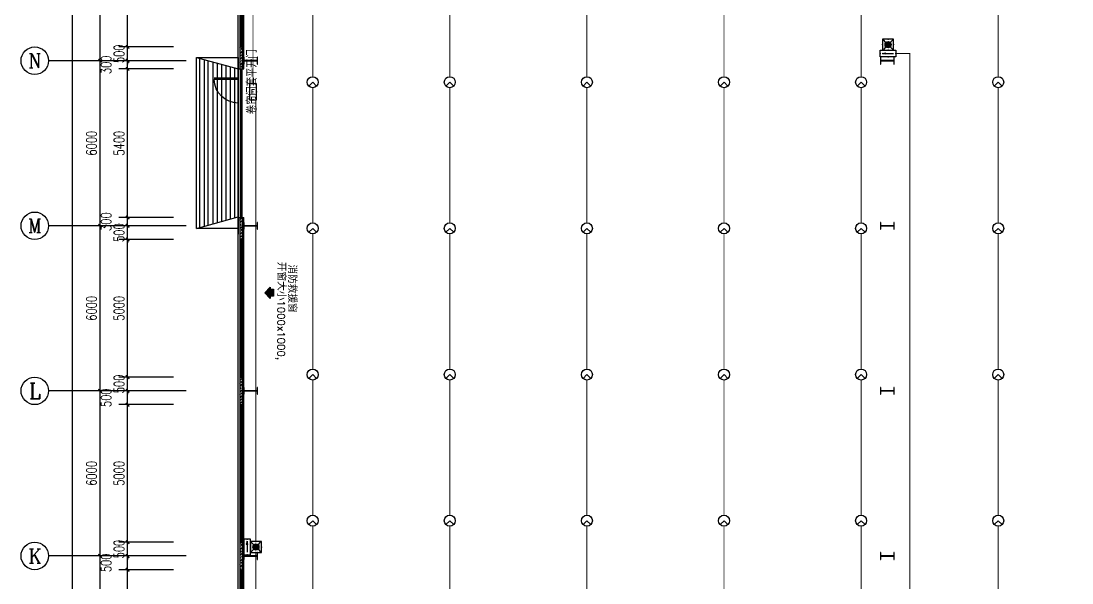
# Model space of a CAD drawing. Extents: x 7651907 to 8255021, y -2490714 to -1144618.
# Drawn here: x 7847983 to 7886194, y -1488153 to -1467729 of the extents above; entities that cross this region are included whole.
import ezdxf
from ezdxf.enums import TextEntityAlignment as Align

# ---------------------------------------------------------------- set-up
doc = ezdxf.new("R2010")
doc.units = 0
doc.header["$LTSCALE"] = 1000
doc.linetypes.add('DASH', pattern=[0.35, 0.25, -0.1])
doc.layers.get('0').update_dxf_attribs({"linetype": 'CONTINUOUS'})
doc.layers.get('Defpoints').update_dxf_attribs({"linetype": 'CONTINUOUS'})
for name, color, linetype in [('001-墙体', 30, 'CONTINUOUS'), ('AXIS', 3, 'CONTINUOUS'), ('AXIS_TEXT', 7, 'CONTINUOUS'), ('EQUIP-照明', 3, 'CONTINUOUS'), ('M_Prof', 2, 'CONTINUOUS'), ('PUB_HATCH', 8, 'CONTINUOUS'), ('PUB_TEXT', 7, 'CONTINUOUS'), ('STAIR', 2, 'CONTINUOUS'), ('WINDOW', 4, 'CONTINUOUS'), ('WINDOW_TEXT', 7, 'CONTINUOUS'), ('WIRE-应急', 5, 'DASH'), ('WIRE-照明', 1, 'CONTINUOUS'), ('墙线', 2, 'CONTINUOUS')]:
    doc.layers.add(name, color=color, linetype=linetype)
doc.styles.add('_TCH_AXIS', font='COMPLEX', dxfattribs={"bigfont": 'GBCBIG'})
doc.styles.add('_TCH_DIM_T3', font='SIMPLEX', dxfattribs={"width": 0.705882, "bigfont": 'GBCBIG'})
doc.styles.add('_TCH_LABEL', font='COMPLEX', dxfattribs={"bigfont": 'GBCBIG'})
doc.styles.add('_TCH_WINDOW', font='SIMPLEX', dxfattribs={"height": 3.5, "bigfont": 'GBCBIG'})
doc.styles.add('_TEL_DIM', font='SIMPLEX', dxfattribs={"width": 0.8, "height": 3.5, "bigfont": 'HZTXT'})
doc.styles.add('COMPLEX', font='COMPLEX')
doc.styles.get("Standard").update_dxf_attribs({"font": 'txt.shx', "width": 0.7, "bigfont": 'TSSDCHN.shx'})
doc.dimstyles.new('_TCH_ARCH&&125', dxfattribs={"dimtxt": 371.875, "dimasz": 125, "dimexe": 312.5, "dimexo": 375, "dimgap": 125, "dimtad": 1, "dimdec": 0, "dimzin": 0, "dimdsep": 46, "dimtxsty": '_TCH_DIM_T3', "dimblk": 'ARCHTICK', "dimcen": 0.09, "dimclrt": 7, "dimazin": 2, "dimtfac": 1, "dimtdec": 0, "dimtix": 1, "dimtmove": 2, "dimatfit": 3, "dimfxl": 0, "dimtolj": 1, "dimtzin": 0, "dimarcsym": 0})
pattern_1 = [(45, (0, 53.85), (-106.06606, 106.06606), []), (45, (52.16, 0), (-106.06606, 106.06606), [59.21055, -33.8346])]

# ---------------------------------------------------------------- blocks, each defined once
blk = doc.blocks.new('sgdgsgsg')
at = {"layer": 'M_Prof'}
for points in [[(7988146, -909026), (7988146, -909276), (7988158, -909276), (7988158, -909154), (7988634, -909154), (7988634, -909276), (7988646, -909276), (7988646, -909026), (7988634, -909026), (7988634, -909148), (7988158, -909148), (7988158, -909026)], [(8011296, -909026), (8011296, -909276), (8011308, -909276), (8011308, -909154), (8011784, -909154), (8011784, -909276), (8011796, -909276), (8011796, -909026), (8011784, -909026), (8011784, -909148), (8011308, -909148), (8011308, -909026)], [(7988146, -915026), (7988146, -915276), (7988158, -915276), (7988158, -915154), (7988634, -915154), (7988634, -915276), (7988646, -915276), (7988646, -915026), (7988634, -915026), (7988634, -915148), (7988158, -915148), (7988158, -915026)], [(8011296, -915026), (8011296, -915276), (8011308, -915276), (8011308, -915154), (8011784, -915154), (8011784, -915276), (8011796, -915276), (8011796, -915026), (8011784, -915026), (8011784, -915148), (8011308, -915148), (8011308, -915026)], [(7988146, -921026), (7988146, -921276), (7988158, -921276), (7988158, -921154), (7988634, -921154), (7988634, -921276), (7988646, -921276), (7988646, -921026), (7988634, -921026), (7988634, -921148), (7988158, -921148), (7988158, -921026)], [(8011296, -921026), (8011296, -921276), (8011308, -921276), (8011308, -921154), (8011784, -921154), (8011784, -921276), (8011796, -921276), (8011796, -921026), (8011784, -921026), (8011784, -921148), (8011308, -921148), (8011308, -921026)], [(7988146, -927026), (7988146, -927276), (7988158, -927276), (7988158, -927154), (7988634, -927154), (7988634, -927276), (7988646, -927276), (7988646, -927026), (7988634, -927026), (7988634, -927148), (7988158, -927148), (7988158, -927026)], [(8011296, -927026), (8011296, -927276), (8011308, -927276), (8011308, -927154), (8011784, -927154), (8011784, -927276), (8011796, -927276), (8011796, -927026), (8011784, -927026), (8011784, -927148), (8011308, -927148), (8011308, -927026)]]:
    blk.add_lwpolyline(points, close=True, dxfattribs=at)
blk = doc.blocks.new('5181895')
h = blk.add_hatch(color=13)
h.dxf.hatch_style = 1
h.paths.add_polyline_path([(-1101987, -147875), (-1102144, -148033), (-1102087, -148033), (-1102087, -148123), (-1101887, -148123), (-1101887, -148033), (-1101829, -148033)])
at = {"color": 13}
blk.add_lwpolyline([(-1101987, -147875), (-1102144, -148033), (-1102087, -148033), (-1102087, -148123), (-1101887, -148123), (-1101887, -148033), (-1101829, -148033), (-1101987, -147875)], close=True, dxfattribs=at)
blk = doc.blocks.new('_AXISO')
blk.add_circle((0, 0), 0.5)
at = {"layer": 'AXIS_TEXT', "style": 'COMPLEX', "width": 1.041667}
blk.add_attdef('A', text='', height=0.56, dxfattribs=at).set_placement((-0.25, -0.28), (0.25, -0.28), align=Align.FIT)
blk = doc.blocks.new('_ArchTick')
at = {"color": 0, "linetype": 'ByBlock', "const_width": 0.4}
blk.add_lwpolyline([(-0.5, -0.5), (0.5, 0.5)], dxfattribs=at)
blk = doc.blocks.new('*D110')
at = {"layer": 'AXIS', "color": 0, "lineweight": -2}
for p, q in [((5625, 93200), (1562, 93200)), ((1875, 8000), (1875, 93200)), ((5625, 8000), (1562, 8000))]:
    blk.add_line(p, q, dxfattribs=at)
at = {"layer": 'Defpoints', "color": 0}
for p in [(1875, 93200), (6000, 93200), (6000, 8000)]:
    blk.add_point(p, dxfattribs=at)
at = {"layer": 'AXIS', "color": 0, "lineweight": -2, "xscale": 125, "yscale": 125, "zscale": 125}
for p, rotation in [((1875, 93200), 90), ((1875, 8000), 270)]:
    blk.add_blockref('_ArchTick', p, dxfattribs=dict(at, rotation=rotation))
at = {"layer": 'AXIS', "color": 7, "insert": (1564, 50600), "char_height": 371.9, "attachment_point": 5, "rotation": 90, "style": '_TCH_DIM_T3'}
blk.add_mtext('\\A1;85200', dxfattribs=at)
blk = doc.blocks.new('*D119')
at = {"layer": 'AXIS', "color": 0, "lineweight": -2}
for p, q in [((5625, 62600), (2562, 62600)), ((2875, 56600), (2875, 62600)), ((5625, 56600), (2562, 56600))]:
    blk.add_line(p, q, dxfattribs=at)
at = {"layer": 'Defpoints', "color": 0}
for p in [(2875, 62600), (6000, 62600), (6000, 56600)]:
    blk.add_point(p, dxfattribs=at)
at = {"layer": 'AXIS', "color": 0, "lineweight": -2, "xscale": 125, "yscale": 125, "zscale": 125}
for p, rotation in [((2875, 62600), 90), ((2875, 56600), 270)]:
    blk.add_blockref('_ArchTick', p, dxfattribs=dict(at, rotation=rotation))
at = {"layer": 'AXIS', "color": 7, "insert": (2564, 59600), "char_height": 371.9, "attachment_point": 5, "rotation": 90, "style": '_TCH_DIM_T3'}
blk.add_mtext('\\A1;6000', dxfattribs=at)
blk = doc.blocks.new('*D120')
at = {"layer": 'AXIS', "color": 0, "lineweight": -2}
for p, q in [((5625, 68600), (2562, 68600)), ((2875, 62600), (2875, 68600)), ((5625, 62600), (2562, 62600))]:
    blk.add_line(p, q, dxfattribs=at)
at = {"layer": 'Defpoints', "color": 0}
for p in [(2875, 68600), (6000, 68600), (6000, 62600)]:
    blk.add_point(p, dxfattribs=at)
at = {"layer": 'AXIS', "color": 0, "lineweight": -2, "xscale": 125, "yscale": 125, "zscale": 125}
for p, rotation in [((2875, 68600), 90), ((2875, 62600), 270)]:
    blk.add_blockref('_ArchTick', p, dxfattribs=dict(at, rotation=rotation))
at = {"layer": 'AXIS', "color": 7, "insert": (2564, 65600), "char_height": 371.9, "attachment_point": 5, "rotation": 90, "style": '_TCH_DIM_T3'}
blk.add_mtext('\\A1;6000', dxfattribs=at)
blk = doc.blocks.new('*D121')
at = {"layer": 'AXIS', "color": 0, "lineweight": -2}
for p, q in [((5625, 74600), (2562, 74600)), ((2875, 68600), (2875, 74600)), ((5625, 68600), (2562, 68600))]:
    blk.add_line(p, q, dxfattribs=at)
at = {"layer": 'Defpoints', "color": 0}
for p in [(2875, 74600), (6000, 74600), (6000, 68600)]:
    blk.add_point(p, dxfattribs=at)
at = {"layer": 'AXIS', "color": 0, "lineweight": -2, "xscale": 125, "yscale": 125, "zscale": 125}
for p, rotation in [((2875, 74600), 90), ((2875, 68600), 270)]:
    blk.add_blockref('_ArchTick', p, dxfattribs=dict(at, rotation=rotation))
at = {"layer": 'AXIS', "color": 7, "insert": (2564, 71600), "char_height": 371.9, "attachment_point": 5, "rotation": 90, "style": '_TCH_DIM_T3'}
blk.add_mtext('\\A1;6000', dxfattribs=at)
blk = doc.blocks.new('*D122')
at = {"layer": 'AXIS', "color": 0, "lineweight": -2}
for p, q in [((5625, 80600), (2562, 80600)), ((2875, 74600), (2875, 80600)), ((5625, 74600), (2562, 74600))]:
    blk.add_line(p, q, dxfattribs=at)
at = {"layer": 'Defpoints', "color": 0}
for p in [(2875, 80600), (6000, 80600), (6000, 74600)]:
    blk.add_point(p, dxfattribs=at)
at = {"layer": 'AXIS', "color": 0, "lineweight": -2, "xscale": 125, "yscale": 125, "zscale": 125}
for p, rotation in [((2875, 80600), 90), ((2875, 74600), 270)]:
    blk.add_blockref('_ArchTick', p, dxfattribs=dict(at, rotation=rotation))
at = {"layer": 'AXIS', "color": 7, "insert": (2564, 77600), "char_height": 371.9, "attachment_point": 5, "rotation": 90, "style": '_TCH_DIM_T3'}
blk.add_mtext('\\A1;6000', dxfattribs=at)
blk = doc.blocks.new('*D123')
at = {"layer": 'AXIS', "color": 0, "lineweight": -2}
for p, q in [((5625, 86600), (2562, 86600)), ((2875, 80600), (2875, 86600)), ((5625, 80600), (2562, 80600))]:
    blk.add_line(p, q, dxfattribs=at)
at = {"layer": 'Defpoints', "color": 0}
for p in [(2875, 86600), (6000, 86600), (6000, 80600)]:
    blk.add_point(p, dxfattribs=at)
at = {"layer": 'AXIS', "color": 0, "lineweight": -2, "xscale": 125, "yscale": 125, "zscale": 125}
for p, rotation in [((2875, 86600), 90), ((2875, 80600), 270)]:
    blk.add_blockref('_ArchTick', p, dxfattribs=dict(at, rotation=rotation))
at = {"layer": 'AXIS', "color": 7, "insert": (2564, 83600), "char_height": 371.9, "attachment_point": 5, "rotation": 90, "style": '_TCH_DIM_T3'}
blk.add_mtext('\\A1;6000', dxfattribs=at)
blk = doc.blocks.new('$DorLib2D$00000213')
at = {"color": 0, "linetype": 'DASH', "const_width": 0.02}
blk.add_lwpolyline([(0.5, 0), (-0.5, 0)], dxfattribs=at)
blk = doc.blocks.new('$TCHSYS$WIN2D')
for p, q in [((-0.5, 0.5), (0.5, 0.5)), ((-0.5, 0.5), (-0.5, -0.5)), ((0.5, 0.5), (0.5, -0.5)), ((0.5, 0.1667), (-0.5, 0.1667)), ((0.5, -0.1667), (-0.5, -0.1667)), ((-0.5, -0.5), (0.5, -0.5))]:
    blk.add_line(p, q)
blk = doc.blocks.new('*D201')
at = {"layer": 'AXIS', "color": 0, "lineweight": -2}
for p, q in [((5539, 86100), (3562, 86100)), ((3875, 81100), (3875, 86100)), ((5539, 81100), (3562, 81100))]:
    blk.add_line(p, q, dxfattribs=at)
at = {"layer": 'Defpoints', "color": 0}
for p in [(3875, 86100), (5914, 86100), (5914, 81100)]:
    blk.add_point(p, dxfattribs=at)
at = {"layer": 'AXIS', "color": 0, "lineweight": -2, "xscale": 125, "yscale": 125, "zscale": 125}
for p, rotation in [((3875, 86100), 90), ((3875, 81100), 270)]:
    blk.add_blockref('_ArchTick', p, dxfattribs=dict(at, rotation=rotation))
at = {"layer": 'AXIS', "color": 7, "insert": (3564, 83600), "char_height": 371.9, "attachment_point": 5, "rotation": 90, "style": '_TCH_DIM_T3'}
blk.add_mtext('\\A1;5000', dxfattribs=at)
blk = doc.blocks.new('*D202')
at = {"layer": 'AXIS', "color": 0, "lineweight": -2}
for p, q in [((5539, 81100), (3562, 81100)), ((3875, 81100), (3875, 81225)), ((3875, 80600), (3875, 81100)), ((5539, 80600), (3562, 80600)), ((3875, 80600), (3875, 80475))]:
    blk.add_line(p, q, dxfattribs=at)
at = {"layer": 'Defpoints', "color": 0}
for p in [(3875, 81100), (5914, 81100), (5914, 80600)]:
    blk.add_point(p, dxfattribs=at)
at = {"layer": 'AXIS', "color": 0, "lineweight": -2, "xscale": 125, "yscale": 125, "zscale": 125}
for p, rotation in [((3875, 81100), 270), ((3875, 80600), 90)]:
    blk.add_blockref('_ArchTick', p, dxfattribs=dict(at, rotation=rotation))
at = {"layer": 'AXIS', "color": 7, "insert": (3564, 80850), "char_height": 371.9, "attachment_point": 5, "rotation": 90, "style": '_TCH_DIM_T3'}
blk.add_mtext('\\A1;500', dxfattribs=at)
blk = doc.blocks.new('*D203')
at = {"layer": 'AXIS', "color": 0, "lineweight": -2}
for p, q in [((5539, 80600), (3562, 80600)), ((5539, 80300), (3562, 80300)), ((3875, 80300), (3875, 80600))]:
    blk.add_line(p, q, dxfattribs=at)
at = {"layer": 'Defpoints', "color": 0}
for p in [(3875, 80600), (5914, 80600), (5914, 80300)]:
    blk.add_point(p, dxfattribs=at)
at = {"layer": 'AXIS', "color": 0, "lineweight": -2, "xscale": 125, "yscale": 125, "zscale": 125}
for p, rotation in [((3875, 80600), 90), ((3875, 80300), 270)]:
    blk.add_blockref('_ArchTick', p, dxfattribs=dict(at, rotation=rotation))
at = {"layer": 'AXIS', "color": 7, "insert": (3094, 80450), "char_height": 371.9, "attachment_point": 5, "rotation": 90, "style": '_TCH_DIM_T3'}
blk.add_mtext('\\A1;300', dxfattribs=at)
blk = doc.blocks.new('*D204')
at = {"layer": 'AXIS', "color": 0, "lineweight": -2}
for p, q in [((5539, 80300), (3562, 80300)), ((3875, 74900), (3875, 80300)), ((5539, 74900), (3562, 74900))]:
    blk.add_line(p, q, dxfattribs=at)
at = {"layer": 'Defpoints', "color": 0}
for p in [(3875, 80300), (5914, 80300), (5914, 74900)]:
    blk.add_point(p, dxfattribs=at)
at = {"layer": 'AXIS', "color": 0, "lineweight": -2, "xscale": 125, "yscale": 125, "zscale": 125}
for p, rotation in [((3875, 80300), 90), ((3875, 74900), 270)]:
    blk.add_blockref('_ArchTick', p, dxfattribs=dict(at, rotation=rotation))
at = {"layer": 'AXIS', "color": 7, "insert": (3564, 77600), "char_height": 371.9, "attachment_point": 5, "rotation": 90, "style": '_TCH_DIM_T3'}
blk.add_mtext('\\A1;5400', dxfattribs=at)
blk = doc.blocks.new('*D205')
at = {"layer": 'AXIS', "color": 0, "lineweight": -2}
for p, q in [((5539, 74900), (3562, 74900)), ((3875, 74600), (3875, 74900)), ((5539, 74600), (3562, 74600))]:
    blk.add_line(p, q, dxfattribs=at)
at = {"layer": 'Defpoints', "color": 0}
for p in [(3875, 74900), (5914, 74900), (5914, 74600)]:
    blk.add_point(p, dxfattribs=at)
at = {"layer": 'AXIS', "color": 0, "lineweight": -2, "xscale": 125, "yscale": 125, "zscale": 125}
for p, rotation in [((3875, 74900), 90), ((3875, 74600), 270)]:
    blk.add_blockref('_ArchTick', p, dxfattribs=dict(at, rotation=rotation))
at = {"layer": 'AXIS', "color": 7, "insert": (3094, 74750), "char_height": 371.9, "attachment_point": 5, "rotation": 90, "style": '_TCH_DIM_T3'}
blk.add_mtext('\\A1;300', dxfattribs=at)
blk = doc.blocks.new('*D206')
at = {"layer": 'AXIS', "color": 0, "lineweight": -2}
for p, q in [((5539, 74600), (3562, 74600)), ((3875, 74600), (3875, 74725)), ((3875, 74100), (3875, 74600)), ((5539, 74100), (3562, 74100)), ((3875, 74100), (3875, 73975))]:
    blk.add_line(p, q, dxfattribs=at)
at = {"layer": 'Defpoints', "color": 0}
for p in [(3875, 74600), (5914, 74600), (5914, 74100)]:
    blk.add_point(p, dxfattribs=at)
at = {"layer": 'AXIS', "color": 0, "lineweight": -2, "xscale": 125, "yscale": 125, "zscale": 125}
for p, rotation in [((3875, 74600), 270), ((3875, 74100), 90)]:
    blk.add_blockref('_ArchTick', p, dxfattribs=dict(at, rotation=rotation))
at = {"layer": 'AXIS', "color": 7, "insert": (3564, 74350), "char_height": 371.9, "attachment_point": 5, "rotation": 90, "style": '_TCH_DIM_T3'}
blk.add_mtext('\\A1;500', dxfattribs=at)
blk = doc.blocks.new('*D207')
at = {"layer": 'AXIS', "color": 0, "lineweight": -2}
for p, q in [((5539, 74100), (3562, 74100)), ((3875, 69100), (3875, 74100)), ((5539, 69100), (3562, 69100))]:
    blk.add_line(p, q, dxfattribs=at)
at = {"layer": 'Defpoints', "color": 0}
for p in [(3875, 74100), (5914, 74100), (5914, 69100)]:
    blk.add_point(p, dxfattribs=at)
at = {"layer": 'AXIS', "color": 0, "lineweight": -2, "xscale": 125, "yscale": 125, "zscale": 125}
for p, rotation in [((3875, 74100), 90), ((3875, 69100), 270)]:
    blk.add_blockref('_ArchTick', p, dxfattribs=dict(at, rotation=rotation))
at = {"layer": 'AXIS', "color": 7, "insert": (3564, 71600), "char_height": 371.9, "attachment_point": 5, "rotation": 90, "style": '_TCH_DIM_T3'}
blk.add_mtext('\\A1;5000', dxfattribs=at)
blk = doc.blocks.new('*D208')
at = {"layer": 'AXIS', "color": 0, "lineweight": -2}
for p, q in [((3875, 69100), (3875, 69225)), ((5539, 69100), (3562, 69100)), ((3875, 68600), (3875, 69100)), ((5539, 68600), (3562, 68600)), ((3875, 68600), (3875, 68475))]:
    blk.add_line(p, q, dxfattribs=at)
at = {"layer": 'Defpoints', "color": 0}
for p in [(3875, 69100), (5914, 69100), (5914, 68600)]:
    blk.add_point(p, dxfattribs=at)
at = {"layer": 'AXIS', "color": 0, "lineweight": -2, "xscale": 125, "yscale": 125, "zscale": 125}
for p, rotation in [((3875, 69100), 270), ((3875, 68600), 90)]:
    blk.add_blockref('_ArchTick', p, dxfattribs=dict(at, rotation=rotation))
at = {"layer": 'AXIS', "color": 7, "insert": (3564, 68850), "char_height": 371.9, "attachment_point": 5, "rotation": 90, "style": '_TCH_DIM_T3'}
blk.add_mtext('\\A1;500', dxfattribs=at)
blk = doc.blocks.new('*D209')
at = {"layer": 'AXIS', "color": 0, "lineweight": -2}
for p, q in [((5539, 68600), (3562, 68600)), ((3875, 68100), (3875, 68600)), ((5539, 68100), (3562, 68100))]:
    blk.add_line(p, q, dxfattribs=at)
at = {"layer": 'Defpoints', "color": 0}
for p in [(3875, 68600), (5914, 68600), (5914, 68100)]:
    blk.add_point(p, dxfattribs=at)
at = {"layer": 'AXIS', "color": 0, "lineweight": -2, "xscale": 125, "yscale": 125, "zscale": 125}
for p, rotation in [((3875, 68600), 90), ((3875, 68100), 270)]:
    blk.add_blockref('_ArchTick', p, dxfattribs=dict(at, rotation=rotation))
at = {"layer": 'AXIS', "color": 7, "insert": (3094, 68350), "char_height": 371.9, "attachment_point": 5, "rotation": 90, "style": '_TCH_DIM_T3'}
blk.add_mtext('\\A1;500', dxfattribs=at)
blk = doc.blocks.new('*D210')
at = {"layer": 'AXIS', "color": 0, "lineweight": -2}
for p, q in [((5539, 68100), (3562, 68100)), ((3875, 63100), (3875, 68100)), ((5539, 63100), (3562, 63100))]:
    blk.add_line(p, q, dxfattribs=at)
at = {"layer": 'Defpoints', "color": 0}
for p in [(3875, 68100), (5914, 68100), (5914, 63100)]:
    blk.add_point(p, dxfattribs=at)
at = {"layer": 'AXIS', "color": 0, "lineweight": -2, "xscale": 125, "yscale": 125, "zscale": 125}
for p, rotation in [((3875, 68100), 90), ((3875, 63100), 270)]:
    blk.add_blockref('_ArchTick', p, dxfattribs=dict(at, rotation=rotation))
at = {"layer": 'AXIS', "color": 7, "insert": (3564, 65600), "char_height": 371.9, "attachment_point": 5, "rotation": 90, "style": '_TCH_DIM_T3'}
blk.add_mtext('\\A1;5000', dxfattribs=at)
blk = doc.blocks.new('*D211')
at = {"layer": 'AXIS', "color": 0, "lineweight": -2}
for p, q in [((5539, 63100), (3562, 63100)), ((3875, 63100), (3875, 63225)), ((3875, 62600), (3875, 63100)), ((5539, 62600), (3562, 62600)), ((3875, 62600), (3875, 62475))]:
    blk.add_line(p, q, dxfattribs=at)
at = {"layer": 'Defpoints', "color": 0}
for p in [(3875, 63100), (5914, 63100), (5914, 62600)]:
    blk.add_point(p, dxfattribs=at)
at = {"layer": 'AXIS', "color": 0, "lineweight": -2, "xscale": 125, "yscale": 125, "zscale": 125}
for p, rotation in [((3875, 63100), 270), ((3875, 62600), 90)]:
    blk.add_blockref('_ArchTick', p, dxfattribs=dict(at, rotation=rotation))
at = {"layer": 'AXIS', "color": 7, "insert": (3564, 62850), "char_height": 371.9, "attachment_point": 5, "rotation": 90, "style": '_TCH_DIM_T3'}
blk.add_mtext('\\A1;500', dxfattribs=at)
blk = doc.blocks.new('*D212')
at = {"layer": 'AXIS', "color": 0, "lineweight": -2}
for p, q in [((5539, 62600), (3562, 62600)), ((3875, 62100), (3875, 62600)), ((5539, 62100), (3562, 62100))]:
    blk.add_line(p, q, dxfattribs=at)
at = {"layer": 'Defpoints', "color": 0}
for p in [(3875, 62600), (5914, 62600), (5914, 62100)]:
    blk.add_point(p, dxfattribs=at)
at = {"layer": 'AXIS', "color": 0, "lineweight": -2, "xscale": 125, "yscale": 125, "zscale": 125}
for p, rotation in [((3875, 62600), 90), ((3875, 62100), 270)]:
    blk.add_blockref('_ArchTick', p, dxfattribs=dict(at, rotation=rotation))
at = {"layer": 'AXIS', "color": 7, "insert": (3094, 62350), "char_height": 371.9, "attachment_point": 5, "rotation": 90, "style": '_TCH_DIM_T3'}
blk.add_mtext('\\A1;500', dxfattribs=at)
blk = doc.blocks.new('*D213')
at = {"layer": 'AXIS', "color": 0, "lineweight": -2}
for p, q in [((5539, 62100), (3562, 62100)), ((3875, 57100), (3875, 62100)), ((5539, 57100), (3562, 57100))]:
    blk.add_line(p, q, dxfattribs=at)
at = {"layer": 'Defpoints', "color": 0}
for p in [(3875, 62100), (5914, 62100), (5914, 57100)]:
    blk.add_point(p, dxfattribs=at)
at = {"layer": 'AXIS', "color": 0, "lineweight": -2, "xscale": 125, "yscale": 125, "zscale": 125}
for p, rotation in [((3875, 62100), 90), ((3875, 57100), 270)]:
    blk.add_blockref('_ArchTick', p, dxfattribs=dict(at, rotation=rotation))
at = {"layer": 'AXIS', "color": 7, "insert": (3564, 59600), "char_height": 371.9, "attachment_point": 5, "rotation": 90, "style": '_TCH_DIM_T3'}
blk.add_mtext('\\A1;5000', dxfattribs=at)
blk = doc.blocks.new('$equip$00001176')
for q in [(-0.354, -0.354), (0.354, -0.354)]:
    blk.add_line((0, 0), q)
blk.add_circle((0, 0), 0.5)
at = {"style": '_TCH_LABEL', "flags": 9}
blk.add_attdef('A', (0, 0), '', height=0.00002, dxfattribs=at)
blk = doc.blocks.new('$equip$00002534')
for p, q in [((-0.72, 0.66), (-0.72, 0)), ((0.72, 0.66), (-0.72, 0.66)), ((-0.72, 0), (0.72, 0)), ((0.72, 0), (0.72, 0.66))]:
    blk.add_line(p, q)
at = {"const_width": 0.05}
blk.add_lwpolyline([(-0.72, 0.66), (-0.72, 0), (0.72, 0), (0.72, 0.66), (-0.72, 0.66), (-0.72, 0)], dxfattribs=at)
for p in [(-0.72, 0.33), (0, 0.66), (0, 0), (0.72, 0.33)]:
    blk.add_point(p)
at = {"color": 7, "style": '_TEL_DIM'}
blk.add_attdef('$TEXT$', text='', height=0.4, dxfattribs=at).set_placement((0, 0.33), align=Align.MIDDLE_CENTER)
at = {"color": 7, "style": '_TEL_DIM', "flags": 1}
blk.add_attdef('A', text='', height=0.00002, dxfattribs=at).set_placement((0, 0), align=Align.MIDDLE_CENTER)
blk = doc.blocks.new('$equip$00002541')
blk.add_hatch(color=256).paths.add_polyline_path([(-0.24, 0.372), (-0.528, 0.3), (-0.24, 0.228)])
for p, q in [((-0.72, 0.6), (-0.72, 0)), ((0.72, 0.6), (-0.72, 0.6)), ((-0.72, 0), (0.72, 0)), ((-0.24, 0.372), (-0.528, 0.3)), ((-0.528, 0.3), (-0.24, 0.228)), ((-0.24, 0.372), (-0.24, 0.228)), ((0.72, 0), (0.72, 0.6))]:
    blk.add_line(p, q)
at = {"color": 7}
blk.add_line((-0.48, 0.3), (0.48, 0.3), dxfattribs=at)
at = {"const_width": 0.0375}
blk.add_lwpolyline([(-0.72, 0.6), (-0.72, 0), (0.72, 0), (0.72, 0.6), (-0.72, 0.6), (-0.72, 0)], dxfattribs=at)
for p in [(-0.72, 0.3), (0, 0.6), (0, 0), (0.72, 0.3)]:
    blk.add_point(p)
at = {"color": 7, "style": '_TEL_DIM', "flags": 1}
blk.add_attdef('A', text='', height=0.00002, dxfattribs=at).set_placement((0, 0), align=Align.MIDDLE_CENTER)
blk = doc.blocks.new('$equip$00002604')
blk.add_hatch(color=256).paths.add_polyline_path([(0.275, 0.5, 1), (-0.274, 0.5, 1)])
for p, q in [((-0.429, 0.929), (-0.194, 0.694)), ((-0.429, 0.071), (-0.194, 0.306)), ((0.194, 0.694), (0.429, 0.929)), ((0.194, 0.306), (0.429, 0.071))]:
    blk.add_line(p, q)
at = {"const_width": 0.03}
blk.add_lwpolyline([(-0.5, 1), (-0.5, 0), (0.5, 0), (0.5, 1), (-0.5, 1), (-0.5, 0)], dxfattribs=at)
blk.add_lwpolyline([(-0.5, 1), (-0.5, 0), (0.5, 0), (0.5, 1)], close=True)
blk.add_circle((0, 0.5), 0.275)
for p in [(0, 1), (-0.5, 0.5), (0, 0), (0.5, 0.5)]:
    blk.add_point(p)
at = {"color": 7, "style": '_TEL_DIM', "flags": 1}
blk.add_attdef('A', text='', height=0.000025, dxfattribs=at).set_placement((0, 0), align=Align.MIDDLE_CENTER)
blk = doc.blocks.new('A$C0DF00DDE')
at = {"layer": 'PUB_HATCH'}
h = blk.add_hatch(dxfattribs=at)
h.set_pattern_fill('天然石材', color=256, scale=30, style=0)
h.set_pattern_definition(pattern_1)
h.paths.add_polyline_path([(8050, 80299.9), (8050, 81100), (7950, 81100), (7950, 80299.9)])
h = blk.add_hatch(dxfattribs=at)
h.set_pattern_fill('天然石材', color=256, scale=30, style=0)
h.set_pattern_definition(pattern_1)
h.paths.add_polyline_path([(8050, 74100), (8050, 74900), (7950, 74900), (7950, 74100)])
h = blk.add_hatch(dxfattribs=at)
h.set_pattern_fill('天然石材', color=256, scale=30, style=0)
h.set_pattern_definition(pattern_1)
h.paths.add_polyline_path([(8050, 68100), (8050, 69100), (7950, 69100), (7950, 68100)])
h = blk.add_hatch(dxfattribs=at)
h.set_pattern_fill('天然石材', color=256, scale=30, style=0)
h.set_pattern_definition(pattern_1)
h.paths.add_polyline_path([(8050, 62100), (8050, 63100), (7950, 63100), (7950, 62100)])
at = {"layer": '001-墙体', "color": 54}
for p, q in [((8050, 81100), (7950, 81100)), ((7950, 81100), (7950, 80299.9)), ((8050, 80299.9), (8050, 81100)), ((7950, 80299.9), (8050, 80299.9)), ((8050, 74900), (7950, 74900)), ((7950, 74900), (7950, 74100)), ((8050, 74100), (8050, 74900)), ((7950, 74100), (8050, 74100)), ((8050, 69100), (7950, 69100)), ((7950, 69100), (7950, 68100)), ((8050, 68100), (8050, 69100)), ((7950, 68100), (8050, 68100)), ((8050, 63100), (7950, 63100)), ((7950, 63100), (7950, 62100)), ((8050, 62100), (8050, 63100)), ((7950, 62100), (8050, 62100))]:
    blk.add_line(p, q, dxfattribs=at)
at = {"layer": '001-墙体'}
blk.add_line((7900, 80299.9), (8100, 80299.9), dxfattribs=at)
blk.add_lwpolyline([(7900, 93300), (78100, 93300), (78100, 7900), (7900, 7900)], close=True, dxfattribs=at)
for points in [[(8100, 80299.9), (8100, 93100), (77900, 93100), (77900, 80299.9)], [(7900, 80299.9), (8100, 80299.9)], [(7900, 74900), (8100, 74900)], [(8100, 26299.9), (8100, 74900)]]:
    blk.add_lwpolyline(points, dxfattribs=at)
at = {"layer": 'AXIS'}
for p, q in [((6000, 80600), (1000, 80600)), ((6000, 74600), (1000, 74600)), ((6000, 68600), (1000, 68600)), ((6000, 62600), (1000, 62600))]:
    blk.add_line(p, q, dxfattribs=at)
at = {"layer": 'STAIR', "color": 252}
for p, q in [((6506.6, 74533.4), (6506.6, 80687.1)), ((6665.3, 74577.5), (6665.3, 80644.1)), ((6809.7, 74617.6), (6809.7, 80605.1)), ((6982.5, 74665.5), (6982.5, 80562.1)), ((7141.2, 74709.5), (7141.2, 80519.2)), ((7300, 74753.6), (7300, 80476.3)), ((7458.7, 74797.6), (7458.7, 80433.4)), ((7617.5, 74841.6), (7617.5, 80390.4)), ((7776.2, 74885.7), (7776.2, 80347.5))]:
    blk.add_line(p, q, dxfattribs=at)
at = {"layer": 'WINDOW', "extrusion": (0, 0, -1)}
for p, q in [((7900, 79961.2), (7022.5, 79961.2)), ((7900, 79916.2), (7022.5, 79916.2))]:
    blk.add_line(p, q, dxfattribs=at)
blk.add_arc((-7900, 79938.7), 877.5, 270, 358.53072, dxfattribs=at)
at = {"layer": '墙线', "ltscale": 100}
for p, q in [((6386, 80719.7), (7900, 80299.7)), ((7900, 80719.7), (7900, 74300)), ((6386, 74500), (7900, 74920))]:
    blk.add_line(p, q, dxfattribs=at)
blk.add_lwpolyline([(7900, 74500), (6386, 74500), (6386, 80719.7), (7900, 80719.7)], dxfattribs=at)
blk.add_blockref('sgdgsgsg', (-7980045.8, 989751))
at = {"xscale": -1.279999999998836, "yscale": 1.279999999998836, "zscale": 1.279999999998836, "rotation": 90}
blk.add_blockref('5181895', (-180418.8, -1338378.2), dxfattribs=at)
at = {"layer": 'AXIS'}
ref = blk.add_blockref('_AXISO', (500, 80600), dxfattribs=dict(at, xscale=1000, yscale=1000, zscale=1000))
ref.add_attrib('A', 'N', dxfattribs={"layer": 'AXIS_TEXT', "ltscale": 100, "height": 519.1, "style": '_TCH_AXIS'}).set_placement((265.2, 80340.5), (734.8, 80340.5), align=Align.FIT)
ref = blk.add_blockref('_AXISO', (500, 74600), dxfattribs=dict(at, xscale=1000, yscale=1000, zscale=1000))
ref.add_attrib('A', 'M', dxfattribs={"layer": 'AXIS_TEXT', "ltscale": 100, "height": 495, "style": '_TCH_AXIS'}).set_placement((252.5, 74352.5), (747.5, 74352.5), align=Align.FIT)
ref = blk.add_blockref('_AXISO', (500, 68600), dxfattribs=dict(at, xscale=1000, yscale=1000, zscale=1000))
ref.add_attrib('A', 'L', dxfattribs={"layer": 'AXIS_TEXT', "ltscale": 100, "height": 569.6, "style": '_TCH_AXIS'}).set_placement((296.6, 68315.2), (703.4, 68315.2), align=Align.FIT)
ref = blk.add_blockref('_AXISO', (500, 62600), dxfattribs=dict(at, xscale=1000, yscale=1000, zscale=1000))
ref.add_attrib('A', 'K', dxfattribs={"layer": 'AXIS_TEXT', "ltscale": 100, "height": 519.1, "style": '_TCH_AXIS'}).set_placement((265.2, 62340.5), (734.8, 62340.5), align=Align.FIT)
at = {"layer": 'WINDOW', "rotation": 90}
for name, p, xscale, yscale, zscale in [('$TCHSYS$WIN2D', (8000, 83600), -5000, 100, -5000), ('$DorLib2D$00000213', (8000, 77600), 5399.915099699516, 5399.915099699516, 5399.915099699516), ('$TCHSYS$WIN2D', (8000, 71600), -5000, 100, -5000), ('$TCHSYS$WIN2D', (8000, 65600), -5000, 100, -5000), ('$TCHSYS$WIN2D', (8000, 59600), -5000, 100, -5000)]:
    blk.add_blockref(name, p, dxfattribs=dict(at, xscale=xscale, yscale=yscale, zscale=zscale))
at = {"layer": 'PUB_TEXT', "color": 1}
for s, height, p in [('开窗大小1000x1000,', 270.071, (9322.7, 73291.7)), ('消防救援窗', 270.07, (9715.7, 73196.2))]:
    blk.add_text(s, height=height, rotation=270, dxfattribs=at).set_placement(p)
at = {"layer": 'WINDOW_TEXT', "style": '_TCH_WINDOW'}
blk.add_text('卷帘门套平开门', height=337.59, rotation=90, dxfattribs=at).set_placement((8566.4, 78657.5))
at = {"layer": 'AXIS'}
for p1, p2, distance, picture, middle in [((6000, 8000), (6000, 93200), 4125, '*D110', (1564.1, 50600)), ((6000, 80600), (6000, 86600), 3125, '*D123', (2564.1, 83600)), ((5914.2, 81100), (5914.2, 86100), 2039.2, '*D201', (3564.1, 83600)), ((5914.2, 80600), (5914.2, 81100), 2039.2, '*D202', (3564.1, 80850)), ((6000, 74600), (6000, 80600), 3125, '*D122', (2564.1, 77600)), ((5914.2, 74900), (5914.2, 80299.9), 2039.2, '*D204', (3564.1, 77600)), ((6000, 68600), (6000, 74600), 3125, '*D121', (2564.1, 71600)), ((5914.2, 74100), (5914.2, 74600), 2039.2, '*D206', (3564.1, 74350)), ((5914.2, 69100), (5914.2, 74100), 2039.2, '*D207', (3564.1, 71600)), ((5914.2, 68600), (5914.2, 69100), 2039.2, '*D208', (3564.1, 68850)), ((6000, 62600), (6000, 68600), 3125, '*D120', (2564.1, 65600)), ((5914.2, 63100), (5914.2, 68100), 2039.2, '*D210', (3564.1, 65600)), ((5914.2, 62600), (5914.2, 63100), 2039.2, '*D211', (3564.1, 62850)), ((6000, 56600), (6000, 62600), 3125, '*D119', (2564.1, 59600)), ((5914.2, 57100), (5914.2, 62100), 2039.2, '*D213', (3564.1, 59600))]:
    dim = blk.add_aligned_dim(p1=p1, p2=p2, distance=distance, dimstyle='_TCH_ARCH&&125', dxfattribs=at)
    dim.commit()
    dim.dimension.update_dxf_attribs({"geometry": picture, "text_midpoint": middle})
for base, p1, p2, picture, middle in [((3875, 80600), (5914.2, 80299.9), (5914.2, 80600), '*D203', (3093.7, 80450)), ((3875, 74900), (5914.2, 74600), (5914.2, 74900), '*D205', (3093.7, 74750)), ((3875, 68600), (5914.2, 68100), (5914.2, 68600), '*D209', (3093.7, 68350)), ((3875, 62600), (5914.2, 62100), (5914.2, 62600), '*D212', (3093.7, 62350))]:
    dim = blk.add_linear_dim(base=base, p1=p1, p2=p2, angle=90, dimstyle='_TCH_ARCH&&125', dxfattribs=at)
    dim.commit()
    dim.dimension.update_dxf_attribs({"geometry": picture, "text_midpoint": middle, "dimtype": 161})

msp = doc.modelspace()

# ---------------------------------------------------------------- linework, layer by layer
at = {"layer": 'WIRE-应急', "color": 4, "linetype": 'DASH', "const_width": 35}
for points in [[(7856417.6, -1470015.4), (7856417.6, -1462124.6)], [(7879794.8, -1468908.2), (7880293.2, -1468908.2), (7880293.2, -1499026.8)], [(7856523.2, -1486645.5), (7856523.2, -1470602.4)], [(7856523.2, -1511341.5), (7856523.2, -1487045.5)]]:
    msp.add_lwpolyline(points, dxfattribs=at)
at = {"layer": 'WIRE-照明', "color": 4, "linetype": 'Continuous', "const_width": 35}
for points in [[(7858587.6, -1469752.2), (7858587.6, -1464839.7)], [(7863572.5, -1469752.2), (7863572.5, -1464839.7)], [(7868557.3, -1469752.2), (7868557.3, -1464839.7)], [(7873542.2, -1469752.2), (7873542.2, -1464839.7)], [(7878527.1, -1469752.2), (7878527.1, -1464839.7)], [(7883511.9, -1469752.2), (7883511.9, -1464839.7)], [(7858587.6, -1475064.7), (7858587.6, -1470152.2)], [(7863572.5, -1475064.7), (7863572.5, -1470152.2)], [(7868557.3, -1475064.7), (7868557.3, -1470152.2)], [(7873542.2, -1475064.7), (7873542.2, -1470152.2)], [(7878527.1, -1475064.7), (7878527.1, -1470152.2)], [(7883511.9, -1475064.7), (7883511.9, -1470152.2)], [(7858587.6, -1480377.2), (7858587.6, -1475464.7)], [(7863572.5, -1480377.2), (7863572.5, -1475464.7)], [(7868557.3, -1480377.2), (7868557.3, -1475464.7)], [(7873542.2, -1480377.2), (7873542.2, -1475464.7)], [(7878527.1, -1480377.2), (7878527.1, -1475464.7)], [(7883511.9, -1480377.2), (7883511.9, -1475464.7)], [(7858587.6, -1485689.7), (7858587.6, -1480777.2)], [(7863572.5, -1485689.7), (7863572.5, -1480777.2)], [(7868557.3, -1485689.7), (7868557.3, -1480777.2)], [(7873542.2, -1485689.7), (7873542.2, -1480777.2)], [(7878527.1, -1485689.7), (7878527.1, -1480777.2)], [(7883511.9, -1485689.7), (7883511.9, -1480777.2)], [(7858587.6, -1491002.2), (7858587.6, -1486089.7)], [(7863572.5, -1491002.2), (7863572.5, -1486089.7)], [(7868557.3, -1491002.2), (7868557.3, -1486089.7)], [(7873542.2, -1491002.2), (7873542.2, -1486089.7)], [(7878527.1, -1491002.2), (7878527.1, -1486089.7)], [(7883511.9, -1491002.2), (7883511.9, -1486089.7)]]:
    msp.add_lwpolyline(points, dxfattribs=at)

# ---------------------------------------------------------------- block references
at = {"ltscale": 100}
msp.add_blockref('A$C0DF00DDE', (7847983.2, -1549771), dxfattribs=at)
at = {"layer": 'EQUIP-照明', "color": 4, "ltscale": 100, "yscale": 400, "zscale": 400}
for name, p, xscale, rotation in [('$equip$00002604', (7879506.8, -1468388.2), 400, 180), ('$equip$00002541', (7879506.8, -1468788.2), -400, 180), ('$equip$00002541', (7856083.2, -1486845.5), 400, 270)]:
    msp.add_blockref(name, p, dxfattribs=dict(at, xscale=xscale, rotation=rotation))
at = {"layer": 'EQUIP-照明', "color": 4, "ltscale": 100, "xscale": 400, "yscale": 400, "zscale": 400}
for name, p in [('$equip$00001176', (7858587.6, -1469952.2)), ('$equip$00001176', (7863572.5, -1469952.2)), ('$equip$00001176', (7868557.3, -1469952.2)), ('$equip$00001176', (7873542.2, -1469952.2)), ('$equip$00001176', (7878527.1, -1469952.2)), ('$equip$00001176', (7883511.9, -1469952.2)), ('$equip$00001176', (7858587.6, -1475264.7)), ('$equip$00001176', (7863572.5, -1475264.7)), ('$equip$00001176', (7868557.3, -1475264.7)), ('$equip$00001176', (7873542.2, -1475264.7)), ('$equip$00001176', (7878527.1, -1475264.7)), ('$equip$00001176', (7883511.9, -1475264.7)), ('$equip$00001176', (7858587.6, -1480577.2)), ('$equip$00001176', (7863572.5, -1480577.2)), ('$equip$00001176', (7868557.3, -1480577.2)), ('$equip$00001176', (7873542.2, -1480577.2)), ('$equip$00001176', (7878527.1, -1480577.2)), ('$equip$00001176', (7883511.9, -1480577.2)), ('$equip$00001176', (7858587.6, -1485889.7)), ('$equip$00001176', (7863572.5, -1485889.7)), ('$equip$00001176', (7868557.3, -1485889.7)), ('$equip$00001176', (7873542.2, -1485889.7)), ('$equip$00001176', (7878527.1, -1485889.7)), ('$equip$00001176', (7883511.9, -1485889.7)), ('$equip$00002604', (7856523.2, -1487045.5))]:
    msp.add_blockref(name, p, dxfattribs=at)
at = {"layer": 'EQUIP-照明', "color": 4, "ltscale": 100}
ref = msp.add_blockref('$equip$00002534', (7856549.6, -1470303.4), dxfattribs=dict(at, xscale=400, yscale=400, zscale=400, rotation=90))
ref.add_attrib('$TEXT$', 'E', dxfattribs={"layer": '0', "color": 7, "height": 160, "style": '_TEL_DIM'}).set_placement((7856417.6, -1470303.4), align=Align.MIDDLE_CENTER)

doc.saveas('drawing.dxf')
